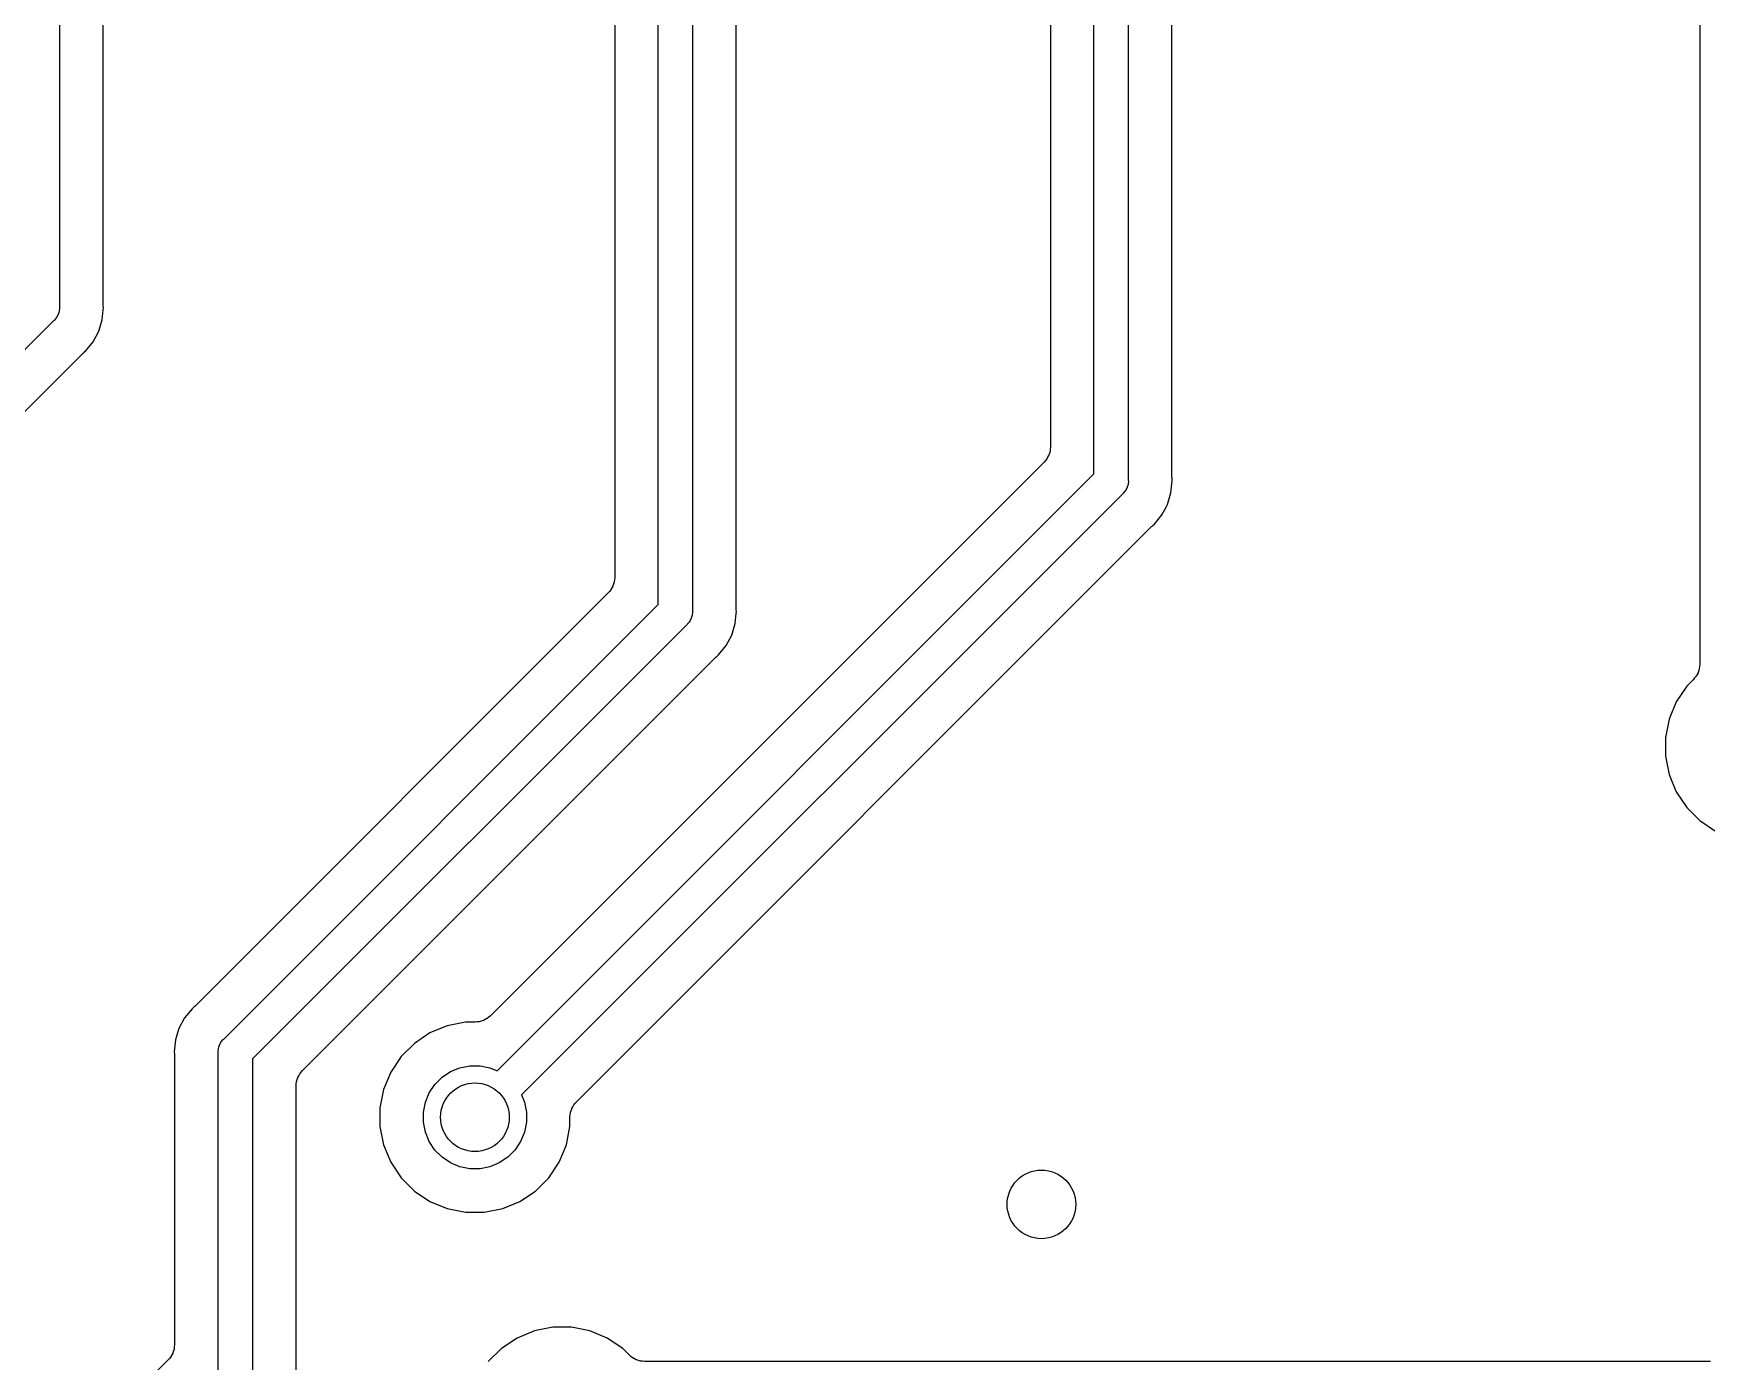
# Model space of a CAD drawing. Extents: x 49 to 143, y -158 to -38.
# Drawn here: x 96.23 to 105.98, y -79.91 to -72.17 of the extents above; entities that cross this region are included whole.
import ezdxf

# ---------------------------------------------------------------- set-up
doc = ezdxf.new("R2010")
doc.units = 0
doc.layers.add('BLACK', color=7, linetype='CONTINUOUS')

msp = doc.modelspace()

# ---------------------------------------------------------------- linework, layer by layer
at = {"layer": 'BLACK', "linetype": 'CONTINUOUS'}
for p, q in [((96.3844, -66.7234), (96.3844, -73.7637)), ((99.8744, -75.4982), (99.8744, -68.9188)), ((100.074, -68.9188), (100.074, -75.5347)), ((102.414, -74.7362), (102.414, -68.9188)), ((102.614, -68.9188), (102.614, -74.7727)), ((105.945, -69.0319), (105.945, -75.8449)), ((96.6384, -73.745), (96.6384, -69.0998)), ((99.6204, -69.2052), (99.6204, -75.3404)), ((100.328, -75.516), (100.328, -69.2052)), ((102.16, -69.2052), (102.16, -74.5784)), ((102.868, -74.754), (102.868, -69.2052)), ((96.3772, -73.8071), (96.3679, -73.8244)), ((96.3809, -73.795), (96.3772, -73.8071)), ((96.383, -73.7882), (96.3809, -73.795)), ((96.3834, -73.7835), (96.383, -73.7882)), ((96.3844, -73.7735), (96.3834, -73.7835)), ((96.3844, -73.7637), (96.3849, -73.7686)), ((96.3849, -73.7686), (96.3844, -73.7735)), ((96.3844, -73.7735), (96.3844, -73.7735)), ((96.6333, -73.838), (96.639, -73.7798)), ((96.6389, -73.7503), (96.6384, -73.745)), ((96.6388, -73.7557), (96.6389, -73.7503)), ((96.639, -73.7574), (96.6388, -73.7557)), ((96.6401, -73.7686), (96.639, -73.7574)), ((96.639, -73.7798), (96.6401, -73.7686)), ((96.639, -73.7798), (96.639, -73.7798)), ((96.3516, -73.8428), (95.096, -75.0984)), ((96.3555, -73.8397), (96.3516, -73.8428)), ((96.3679, -73.8244), (96.3555, -73.8397)), ((96.5802, -73.9662), (96.613, -73.9047)), ((96.613, -73.9047), (96.6333, -73.838)), ((96.5359, -74.0201), (96.5802, -73.9662)), ((95.3872, -75.1664), (96.518, -74.0356)), ((96.518, -74.0356), (96.5193, -74.0344)), ((96.5193, -74.0344), (96.5235, -74.031)), ((96.5235, -74.031), (96.5272, -74.0273)), ((96.5272, -74.0273), (96.5359, -74.0201)), ((102.159, -74.5918), (102.158, -74.6035)), ((102.16, -74.5801), (102.159, -74.5918)), ((102.16, -74.5784), (102.16, -74.5788)), ((102.16, -74.5788), (102.16, -74.5788)), ((102.16, -74.5788), (102.16, -74.5788)), ((102.16, -74.5788), (102.16, -74.5801)), ((102.123, -74.6682), (98.8966, -77.8948)), ((102.131, -74.6591), (102.123, -74.6682)), ((102.138, -74.6501), (102.131, -74.6591)), ((102.139, -74.6495), (102.138, -74.6501)), ((102.144, -74.6387), (102.139, -74.649)), ((102.139, -74.649), (102.139, -74.6495)), ((102.15, -74.6284), (102.144, -74.6387)), ((102.151, -74.6272), (102.15, -74.6278)), ((102.15, -74.6278), (102.15, -74.6284)), ((102.154, -74.6159), (102.151, -74.6272)), ((102.158, -74.6048), (102.154, -74.6159)), ((102.158, -74.6035), (102.158, -74.6041)), ((102.158, -74.6041), (102.158, -74.6048)), ((98.9356, -78.215), (102.414, -74.7362)), ((102.615, -74.7776), (102.613, -74.7972)), ((102.614, -74.7727), (102.615, -74.7776)), ((102.863, -74.847), (102.87, -74.7776)), ((102.869, -74.7593), (102.868, -74.754)), ((102.869, -74.7647), (102.869, -74.7593)), ((102.869, -74.7664), (102.869, -74.7647)), ((102.87, -74.7776), (102.869, -74.7664)), ((102.582, -74.8518), (99.077, -78.3564)), ((102.585, -74.8487), (102.582, -74.8518)), ((102.598, -74.8334), (102.585, -74.8487)), ((102.607, -74.8161), (102.598, -74.8334)), ((102.608, -74.8128), (102.607, -74.8161)), ((102.613, -74.7972), (102.608, -74.8128)), ((102.843, -74.9137), (102.863, -74.847)), ((102.766, -75.0291), (102.81, -74.9752)), ((102.81, -74.9752), (102.837, -74.9255)), ((102.837, -74.9255), (102.843, -74.9137)), ((102.837, -74.9255), (102.837, -74.9255)), ((99.3972, -78.3954), (102.748, -75.0446)), ((102.748, -75.0446), (102.749, -75.0434)), ((102.749, -75.0434), (102.753, -75.04)), ((102.753, -75.04), (102.757, -75.0363)), ((102.757, -75.0363), (102.766, -75.0291)), ((99.6141, -75.378), (99.6106, -75.3892)), ((99.6176, -75.3668), (99.6141, -75.378)), ((99.6177, -75.3661), (99.6176, -75.3668)), ((99.6179, -75.3655), (99.6177, -75.3661)), ((99.6191, -75.3538), (99.6179, -75.3655)), ((99.6204, -75.3421), (99.6191, -75.3538)), ((99.6204, -75.3404), (99.6204, -75.3408)), ((99.6204, -75.3408), (99.6204, -75.3408)), ((99.6204, -75.3408), (99.6204, -75.3408)), ((99.6204, -75.3408), (99.6204, -75.3421)), ((99.5832, -75.4302), (97.1754, -77.838)), ((99.5907, -75.4211), (99.5832, -75.4302)), ((99.5982, -75.4121), (99.5907, -75.4211)), ((99.5985, -75.4115), (99.5982, -75.4121)), ((99.5989, -75.411), (99.5985, -75.4115)), ((99.6045, -75.4007), (99.5989, -75.411)), ((99.6101, -75.3904), (99.6045, -75.4007)), ((99.6103, -75.3898), (99.6101, -75.3904)), ((99.6106, -75.3892), (99.6103, -75.3898)), ((97.3418, -78.0308), (99.8744, -75.4982)), ((100.073, -75.5592), (100.067, -75.5781)), ((100.074, -75.5445), (100.073, -75.5592)), ((100.074, -75.5347), (100.075, -75.5396)), ((100.075, -75.5396), (100.074, -75.5445)), ((100.074, -75.5445), (100.074, -75.5445)), ((100.323, -75.609), (100.329, -75.5508)), ((100.329, -75.5213), (100.328, -75.516)), ((100.329, -75.5267), (100.329, -75.5213)), ((100.329, -75.5284), (100.329, -75.5267)), ((100.33, -75.5396), (100.329, -75.5284)), ((100.329, -75.5508), (100.33, -75.5396)), ((100.329, -75.5508), (100.329, -75.5508)), ((100.042, -75.6138), (97.509, -78.1464)), ((100.045, -75.6107), (100.042, -75.6138)), ((100.049, -75.6068), (100.045, -75.6107)), ((100.054, -75.6003), (100.049, -75.6068)), ((100.049, -75.6068), (100.049, -75.6068)), ((100.058, -75.5954), (100.054, -75.6003)), ((100.067, -75.5781), (100.058, -75.5954)), ((100.303, -75.6757), (100.323, -75.609)), ((100.226, -75.7911), (100.27, -75.7372)), ((100.27, -75.7372), (100.303, -75.6757)), ((97.8002, -78.2144), (100.208, -75.8066)), ((100.208, -75.8066), (100.209, -75.8054)), ((100.209, -75.8054), (100.213, -75.802)), ((100.213, -75.802), (100.217, -75.7983)), ((100.217, -75.7983), (100.226, -75.7911)), ((105.944, -75.8584), (105.942, -75.87)), ((105.945, -75.8467), (105.944, -75.8584)), ((105.945, -75.8449), (105.945, -75.8453)), ((105.945, -75.8453), (105.945, -75.8454)), ((105.945, -75.8454), (105.945, -75.8454)), ((105.945, -75.8454), (105.945, -75.8467)), ((105.908, -75.9347), (105.869, -75.9738)), ((105.915, -75.9256), (105.908, -75.9347)), ((105.923, -75.9167), (105.915, -75.9256)), ((105.924, -75.9156), (105.923, -75.9161)), ((105.923, -75.9161), (105.923, -75.9167)), ((105.929, -75.9053), (105.924, -75.9156)), ((105.935, -75.895), (105.929, -75.9053)), ((105.939, -75.8825), (105.935, -75.8937)), ((105.935, -75.8937), (105.935, -75.8943)), ((105.935, -75.8943), (105.935, -75.895)), ((105.942, -75.8713), (105.939, -75.8825)), ((105.942, -75.87), (105.942, -75.8707)), ((105.942, -75.8707), (105.942, -75.8713)), ((105.869, -75.9738), (105.808, -76.0646)), ((105.808, -76.0646), (105.766, -76.1654)), ((105.766, -76.1654), (105.745, -76.2724)), ((105.745, -76.2724), (105.745, -76.3816)), ((105.745, -76.3816), (105.766, -76.4886)), ((105.766, -76.4886), (105.808, -76.5894)), ((105.808, -76.5894), (105.869, -76.6802)), ((105.869, -76.6802), (105.946, -76.7573)), ((105.946, -76.7573), (106.037, -76.8179)), ((97.1132, -77.9074), (97.0804, -77.9689)), ((97.1575, -77.8535), (97.1132, -77.9074)), ((97.1662, -77.8463), (97.1575, -77.8535)), ((97.1699, -77.8426), (97.1662, -77.8463)), ((97.1741, -77.8392), (97.1699, -77.8426)), ((97.1754, -77.838), (97.1741, -77.8392)), ((98.8759, -77.9115), (98.8655, -77.9169)), ((98.8765, -77.9111), (98.8759, -77.9115)), ((98.877, -77.9108), (98.8765, -77.9111)), ((98.8861, -77.9034), (98.877, -77.9108)), ((98.8953, -77.8961), (98.8861, -77.9034)), ((98.8962, -77.8951), (98.8953, -77.8961)), ((98.8963, -77.8951), (98.8962, -77.8951)), ((98.8966, -77.8948), (98.8963, -77.8951)), ((98.8963, -77.8951), (98.8963, -77.8951)), ((97.0728, -77.9939), (97.0601, -78.0356)), ((97.0804, -77.9689), (97.0728, -77.9939)), ((98.5436, -77.9951), (98.4528, -78.0557)), ((98.6444, -77.9533), (98.5436, -77.9951)), ((98.7514, -77.932), (98.6444, -77.9533)), ((98.8068, -77.932), (98.7514, -77.932)), ((98.8184, -77.9309), (98.8068, -77.932)), ((98.8301, -77.9298), (98.8184, -77.9309)), ((98.8308, -77.9296), (98.8301, -77.9298)), ((98.8314, -77.9296), (98.8308, -77.9296)), ((98.8426, -77.9262), (98.8314, -77.9296)), ((98.8539, -77.9229), (98.8426, -77.9262)), ((98.8545, -77.9226), (98.8539, -77.9229)), ((98.8552, -77.9224), (98.8545, -77.9226)), ((98.8655, -77.9169), (98.8552, -77.9224)), ((97.0601, -78.0356), (97.0533, -78.105)), ((97.0533, -78.105), (97.0544, -78.1162)), ((97.3085, -78.105), (97.309, -78.1001)), ((97.309, -78.1099), (97.3085, -78.105)), ((97.309, -78.1001), (97.3104, -78.0854)), ((97.309, -78.1001), (97.309, -78.1001)), ((97.309, -79.9686), (97.309, -78.1099)), ((97.3104, -78.0854), (97.3106, -78.085)), ((97.3106, -78.085), (97.3126, -78.0783)), ((97.3126, -78.0783), (97.3162, -78.0665)), ((97.3162, -78.0665), (97.3255, -78.0492)), ((97.3255, -78.0492), (97.3379, -78.0339)), ((97.3379, -78.0339), (97.3418, -78.0308)), ((98.4528, -78.0557), (98.3757, -78.1328)), ((97.0544, -78.1162), (97.0545, -78.1179)), ((97.0545, -78.1179), (97.0545, -78.1233)), ((97.0545, -78.1233), (97.055, -78.1286)), ((97.055, -78.1286), (97.055, -79.8108)), ((97.509, -78.1464), (97.509, -80.0051)), ((98.3757, -78.1328), (98.3151, -78.2236)), ((98.6639, -78.2201), (98.7185, -78.1975)), ((98.7185, -78.1975), (98.7765, -78.186)), ((98.7765, -78.186), (98.8355, -78.186)), ((98.8355, -78.186), (98.8935, -78.1975)), ((98.8935, -78.1975), (98.9356, -78.215)), ((97.763, -78.3025), (97.7643, -78.2908)), ((97.763, -78.3038), (97.763, -78.3025)), ((97.763, -78.3042), (97.763, -78.3038)), ((97.763, -78.3038), (97.763, -78.3038)), ((97.763, -78.3038), (97.763, -78.3038)), ((97.763, -79.9864), (97.763, -78.3042)), ((97.7643, -78.2908), (97.7655, -78.2791)), ((97.7655, -78.2791), (97.7657, -78.2785)), ((97.7657, -78.2785), (97.7658, -78.2778)), ((97.7658, -78.2778), (97.7693, -78.2666)), ((97.7693, -78.2666), (97.7728, -78.2554)), ((97.7728, -78.2554), (97.7731, -78.2548)), ((97.7731, -78.2548), (97.7733, -78.2542)), ((97.7733, -78.2542), (97.7789, -78.2439)), ((97.7789, -78.2439), (97.7845, -78.2336)), ((97.7845, -78.2336), (97.7849, -78.2331)), ((97.7849, -78.2331), (97.7852, -78.2325)), ((97.7852, -78.2325), (97.7927, -78.2235)), ((97.7927, -78.2235), (97.8002, -78.2144)), ((98.3151, -78.2236), (98.2733, -78.3244)), ((98.5401, -78.3439), (98.573, -78.2948)), ((98.573, -78.2948), (98.6148, -78.253)), ((98.6148, -78.253), (98.6639, -78.2201)), ((98.2733, -78.3244), (98.252, -78.4314)), ((98.506, -78.4565), (98.5175, -78.3985)), ((98.5175, -78.3985), (98.5401, -78.3439)), ((99.077, -78.3564), (99.0945, -78.3985)), ((99.0945, -78.3985), (99.106, -78.4565)), ((99.3897, -78.4045), (99.3972, -78.3954)), ((98.252, -78.4314), (98.252, -78.5406)), ((98.506, -78.5156), (98.506, -78.4565)), ((99.106, -78.4565), (99.106, -78.5156)), ((99.36, -78.4835), (99.3613, -78.4718)), ((99.36, -78.4848), (99.36, -78.4835)), ((99.36, -78.4852), (99.36, -78.4848)), ((99.36, -78.4848), (99.36, -78.4848)), ((99.36, -78.4848), (99.36, -78.4848)), ((99.36, -78.5406), (99.36, -78.4852)), ((99.3613, -78.4718), (99.3625, -78.4601)), ((99.3625, -78.4601), (99.3627, -78.4595)), ((99.3627, -78.4595), (99.3628, -78.4588)), ((99.3628, -78.4588), (99.3663, -78.4476)), ((99.3663, -78.4476), (99.3698, -78.4364)), ((99.3698, -78.4364), (99.3701, -78.4359)), ((99.3701, -78.4359), (99.3703, -78.4352)), ((99.3703, -78.4352), (99.3759, -78.4249)), ((99.3759, -78.4249), (99.3815, -78.4146)), ((99.3815, -78.4146), (99.3819, -78.4141)), ((99.3819, -78.4141), (99.3822, -78.4135)), ((99.3822, -78.4135), (99.3897, -78.4045)), ((98.252, -78.5406), (98.2733, -78.6476)), ((98.5175, -78.5735), (98.506, -78.5156)), ((98.5401, -78.6281), (98.5175, -78.5735)), ((99.0945, -78.5735), (99.0719, -78.6281)), ((99.106, -78.5156), (99.0945, -78.5735)), ((99.3387, -78.6476), (99.36, -78.5406)), ((98.2733, -78.6476), (98.3151, -78.7484)), ((98.573, -78.6772), (98.5401, -78.6281)), ((98.6148, -78.719), (98.573, -78.6772)), ((99.039, -78.6772), (98.9972, -78.719)), ((99.0719, -78.6281), (99.039, -78.6772)), ((99.2969, -78.7484), (99.3387, -78.6476)), ((98.3151, -78.7484), (98.3757, -78.8392)), ((98.6639, -78.7519), (98.6148, -78.719)), ((98.7185, -78.7745), (98.6639, -78.7519)), ((98.7765, -78.786), (98.7185, -78.7745)), ((98.8355, -78.786), (98.7765, -78.786)), ((98.8935, -78.7745), (98.8355, -78.786)), ((98.9481, -78.7519), (98.8935, -78.7745)), ((98.9972, -78.719), (98.9481, -78.7519)), ((99.2363, -78.8392), (99.2969, -78.7484)), ((98.3757, -78.8392), (98.4528, -78.9163)), ((99.1592, -78.9163), (99.2363, -78.8392)), ((98.4528, -78.9163), (98.5436, -78.977)), ((98.5436, -78.977), (98.6444, -79.0187)), ((98.9676, -79.0187), (99.0684, -78.977)), ((99.0684, -78.977), (99.1592, -78.9163)), ((98.6444, -79.0187), (98.7514, -79.04)), ((98.7514, -79.04), (98.8606, -79.04)), ((98.8606, -79.04), (98.9676, -79.0187)), ((99.1524, -79.7313), (99.0516, -79.7731)), ((99.2594, -79.71), (99.1524, -79.7313)), ((99.3686, -79.71), (99.2594, -79.71)), ((99.4756, -79.7313), (99.3686, -79.71)), ((99.5764, -79.7731), (99.4756, -79.7313)), ((97.0447, -79.8608), (97.0391, -79.8711)), ((97.0449, -79.8602), (97.0447, -79.8608)), ((97.0452, -79.8596), (97.0449, -79.8602)), ((97.0487, -79.8484), (97.0452, -79.8596)), ((97.0522, -79.8372), (97.0487, -79.8484)), ((97.0523, -79.8365), (97.0522, -79.8372)), ((97.0525, -79.8359), (97.0523, -79.8365)), ((97.0537, -79.8243), (97.0525, -79.8359)), ((97.055, -79.8125), (97.0537, -79.8243)), ((97.055, -79.8108), (97.055, -79.8112)), ((97.055, -79.8112), (97.055, -79.8112)), ((97.055, -79.8112), (97.055, -79.8112)), ((97.055, -79.8112), (97.055, -79.8125)), ((98.9608, -79.8337), (98.8837, -79.9108)), ((99.0516, -79.7731), (98.9608, -79.8337)), ((99.6672, -79.8337), (99.5764, -79.7731)), ((99.7063, -79.8728), (99.6672, -79.8337)), ((97.0178, -79.9006), (92.3466, -84.5718)), ((97.0252, -79.8915), (97.0178, -79.9006)), ((97.0328, -79.8825), (97.0252, -79.8915)), ((97.0331, -79.8819), (97.0328, -79.8825)), ((97.0335, -79.8814), (97.0331, -79.8819)), ((97.0391, -79.8711), (97.0335, -79.8814)), ((99.7153, -79.8802), (99.7063, -79.8728)), ((99.7243, -79.8878), (99.7153, -79.8802)), ((99.7249, -79.8881), (99.7243, -79.8878)), ((99.7254, -79.8885), (99.7249, -79.8881)), ((99.7358, -79.8941), (99.7254, -79.8885)), ((99.746, -79.8997), (99.7358, -79.8941)), ((99.7467, -79.8999), (99.746, -79.8997)), ((99.7473, -79.9002), (99.7467, -79.8999)), ((99.7585, -79.9037), (99.7473, -79.9002)), ((99.7697, -79.9072), (99.7585, -79.9037)), ((99.7703, -79.9073), (99.7697, -79.9072)), ((99.771, -79.9075), (99.7703, -79.9073)), ((99.7827, -79.9087), (99.771, -79.9075)), ((99.7943, -79.91), (99.7827, -79.9087)), ((99.7956, -79.91), (99.7943, -79.91)), ((99.7957, -79.91), (99.7956, -79.91)), ((99.7956, -79.91), (99.7956, -79.91)), ((99.7961, -79.91), (99.7957, -79.91)), ((106.007, -79.91), (99.7961, -79.91))]:
    msp.add_line(p, q, dxfattribs=at)
at = {"layer": 'BLACK'}
for centre in [(98.806, -78.486), (102.108, -78.994)]:
    msp.add_circle(centre, 0.2, dxfattribs=at)

doc.saveas('drawing.dxf')
